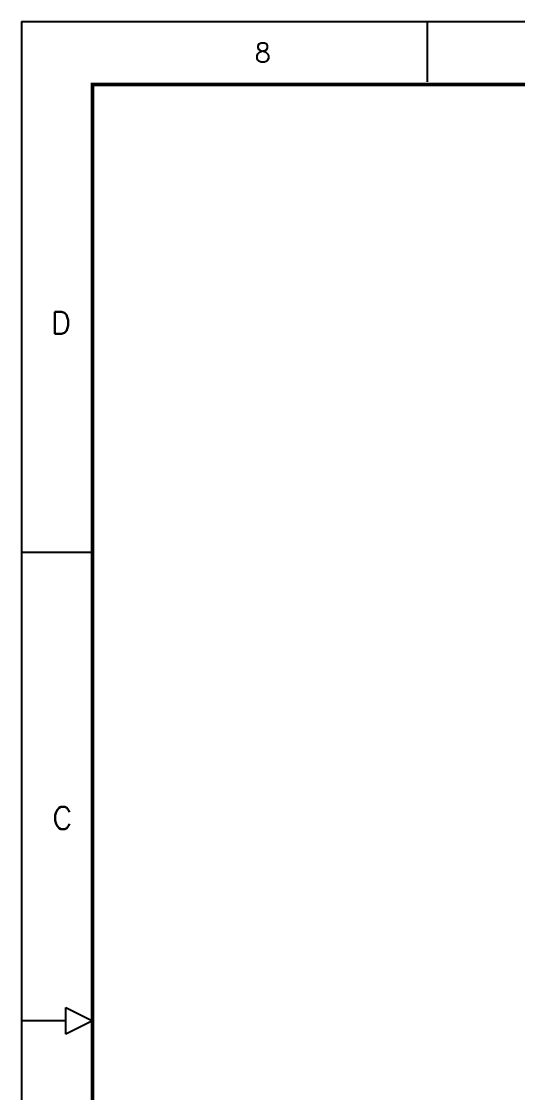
# Model space of a CAD drawing. Header units: millimetres. Extents: x 455 to 3181, y 44 to 381.
# Drawn here: x 2873 to 2927.1, y 223.9 to 340.8 of the extents above; entities that cross this region are included whole.
import ezdxf

# ---------------------------------------------------------------- set-up
doc = ezdxf.new("R2010")
doc.units = ezdxf.units.MM
doc.layers.add('SPEC', color=2, linetype='Continuous')
doc.styles.add('ROMANS', font='romans.shx', dxfattribs={"width": 0.8})

msp = doc.modelspace()

# ---------------------------------------------------------------- linework, layer by layer
at = {"layer": 'SPEC', "color": 0}
for p, q in [((2872.952, 340.781), (2872.952, 122.674)), ((2872.952, 340.781), (3181.41, 340.781)), ((2917.236, 340.781), (2917.236, 334.185)), ((2872.952, 282.839), (2880.719, 282.839)), ((2877.807, 230.258), (2877.807, 233.171)), ((2877.807, 230.258), (2877.807, 233.171)), ((2877.807, 233.171), (2880.719, 231.714)), ((2877.807, 233.171), (2880.719, 231.714)), ((2877.807, 231.714), (2872.952, 231.714)), ((2880.719, 231.714), (2877.807, 230.258)), ((2880.719, 231.714), (2877.807, 230.258))]:
    msp.add_line(p, q, dxfattribs=at)
at = {"layer": 'SPEC', "color": 0, "const_width": 0.405}
msp.add_lwpolyline([(3172.187, 333.885), (2880.719, 333.885), (2880.719, 129.57), (3172.187, 129.57), (3172.187, 333.885)], dxfattribs=at)

# ---------------------------------------------------------------- texts
at = {"layer": 'SPEC', "color": 0, "style": 'ROMANS'}
for s, height, p in [('8', 2.061, (2898.408, 336.346)), ('D', 2.427, (2876.195, 306.67)), ('C', 2.427, (2876.332, 252.631))]:
    msp.add_text(s, height=height, dxfattribs=at).set_placement(p)

doc.saveas('drawing.dxf')
